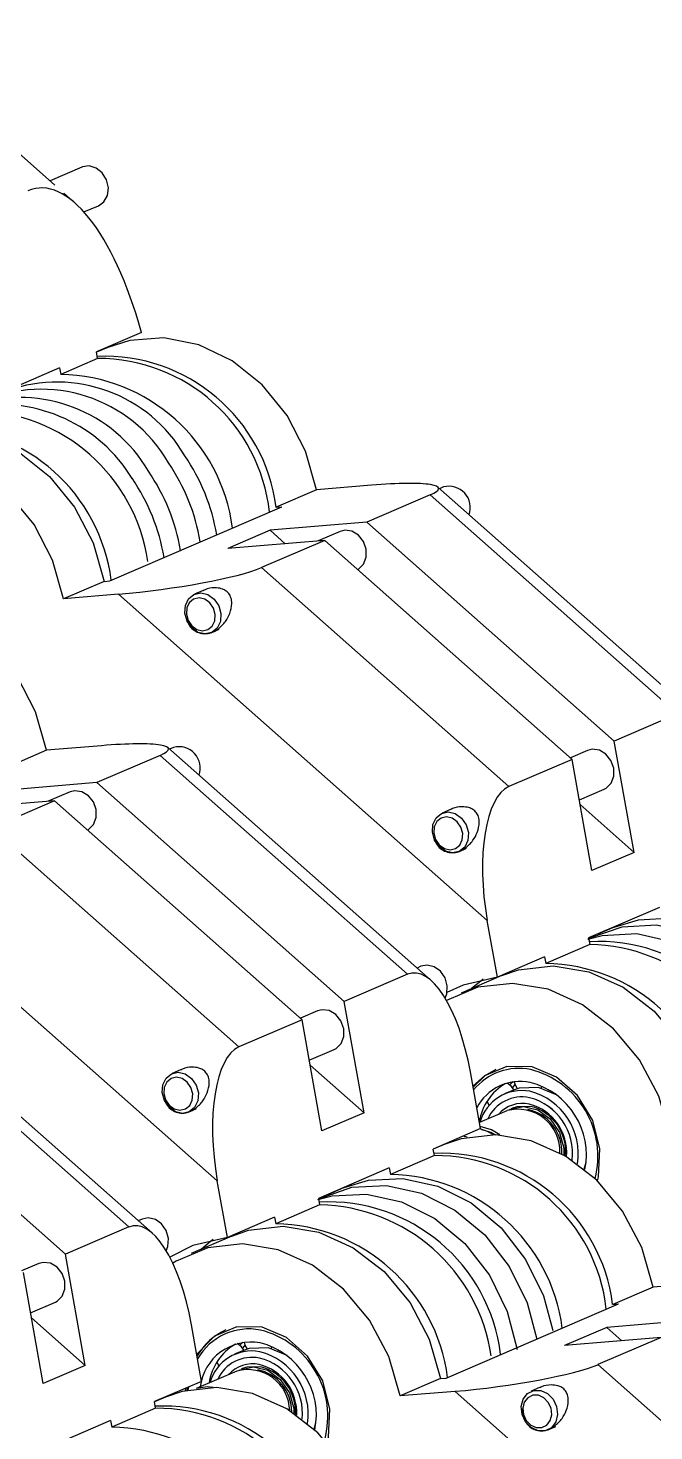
# Model space of a CAD drawing. Header units: inches. Extents: x 0.01 to 9.3, y 0 to 8.23.
# Drawn here: x 2.573 to 3.411, y 4.604 to 6.481 of the extents above; entities that cross this region are included whole.
import ezdxf

# ---------------------------------------------------------------- set-up
doc = ezdxf.new("R2010")
doc.units = ezdxf.units.IN
doc.header["$MEASUREMENT"] = 0

msp = doc.modelspace()

# ---------------------------------------------------------------- linework, layer by layer
at = {"color": 7, "linetype": 'Continuous', "lineweight": 25}
for p, q in [((2.6089, 6.2709), (2.3714, 6.4809)), ((2.6454, 6.2949), (2.6026, 6.2765)), ((2.6362, 6.2468), (2.621, 6.2602)), ((2.6481, 6.2349), (2.6676, 6.2432)), ((2.7251, 6.0735), (2.6648, 6.0476)), ((2.6799, 6.0537), (2.6648, 6.0472)), ((2.6663, 6.0388), (2.6648, 6.0476)), ((2.6154, 6.0263), (2.5024, 5.9777)), ((2.6154, 6.0263), (2.6169, 6.0176)), ((2.6663, 6.0388), (2.6169, 6.0176)), ((2.9595, 5.8631), (2.9053, 5.8398)), ((3.0331, 5.8693), (2.9595, 5.8631)), ((3.1114, 5.8563), (3.0267, 5.8199)), ((3.4427, 5.5634), (3.1114, 5.8563)), ((3.4742, 5.5551), (3.1217, 5.8668)), ((3.1293, 5.867), (3.1241, 5.8647)), ((2.6825, 5.7413), (2.9129, 5.8404)), ((2.9053, 5.8398), (2.9129, 5.8404)), ((3.0267, 5.8199), (2.8973, 5.809)), ((3.358, 5.5269), (3.0267, 5.8199)), ((2.8973, 5.809), (2.8408, 5.7847)), ((2.8973, 5.809), (2.9175, 5.7911)), ((2.991, 5.8075), (2.9616, 5.7948)), ((2.9703, 5.7956), (2.8408, 5.7847)), ((2.9703, 5.7956), (2.8856, 5.7591)), ((3.3015, 5.5026), (2.9703, 5.7956)), ((2.8856, 5.7591), (3.2168, 5.4662)), ((2.6749, 5.7406), (2.6207, 5.7173)), ((2.6749, 5.7406), (2.6825, 5.7413)), ((2.8075, 5.7285), (2.7962, 5.7236)), ((2.6943, 5.7235), (2.6207, 5.7173)), ((3.188, 5.287), (2.6943, 5.7235)), ((2.8184, 5.672), (2.8291, 5.6766)), ((3.4427, 5.5634), (3.358, 5.5269)), ((2.6716, 5.5209), (2.598, 5.5147)), ((3.1127, 5.2067), (2.7603, 5.5185)), ((2.7678, 5.5186), (2.7626, 5.5164)), ((3.3845, 5.3782), (3.358, 5.5269)), ((2.598, 5.5147), (2.5438, 5.4914)), ((2.75, 5.5079), (2.6653, 5.4715)), ((3.0812, 5.215), (2.75, 5.5079)), ((3.3015, 5.5026), (3.2168, 5.4662)), ((3.3222, 5.5145), (3.2993, 5.5046)), ((3.328, 5.3539), (3.3015, 5.5026)), ((2.6653, 5.4715), (2.5358, 5.4606)), ((2.9965, 5.1785), (2.6653, 5.4715)), ((3.3112, 5.4485), (3.3445, 5.4628)), ((2.6088, 5.4472), (2.4794, 5.4363)), ((2.6088, 5.4472), (2.5241, 5.4108)), ((2.6295, 5.4591), (2.6002, 5.4465)), ((2.9401, 5.1543), (2.6088, 5.4472)), ((3.1388, 5.4356), (3.1274, 5.4307)), ((3.3123, 5.442), (3.3845, 5.3782)), ((2.5241, 5.4108), (2.8554, 5.1178)), ((2.8265, 4.9386), (2.3328, 5.3751)), ((3.1497, 5.379), (3.1603, 5.3836)), ((3.3845, 5.3782), (3.328, 5.3539)), ((3.4183, 5.3045), (3.3234, 5.2636)), ((3.2014, 5.2112), (3.188, 5.287)), ((3.3577, 5.278), (3.3358, 5.2686)), ((3.3234, 5.2636), (3.325, 5.2549)), ((3.2647, 5.2384), (3.2014, 5.2112)), ((3.2647, 5.2384), (3.2662, 5.2296)), ((3.325, 5.2549), (3.2662, 5.2296)), ((3.0991, 5.2257), (3.0939, 5.2234)), ((3.0812, 5.215), (2.9965, 5.1785)), ((3.2073, 5.2133), (3.1531, 5.19)), ((2.7396, 4.8687), (2.3871, 5.1804)), ((2.7081, 4.877), (2.3768, 5.1699)), ((2.9608, 5.1661), (2.9378, 5.1563)), ((3.023, 5.0298), (2.9965, 5.1785)), ((2.9401, 5.1543), (2.8554, 5.1178)), ((2.9665, 5.0055), (2.9401, 5.1543)), ((2.6234, 4.8405), (2.2921, 5.1335)), ((2.9497, 5.1002), (2.983, 5.1145)), ((2.7773, 5.0872), (2.766, 5.0823)), ((2.9509, 5.0936), (3.023, 5.0298)), ((3.1788, 5.0086), (3.1653, 5.0844)), ((3.225, 5.0674), (3.2218, 5.0634)), ((3.2229, 5.0602), (3.2111, 5.0551)), ((3.2815, 5.0534), (3.2567, 5.0636)), ((3.26, 5.0629), (3.2614, 5.0654)), ((3.2693, 5.0615), (3.2698, 5.0596)), ((2.7882, 5.0307), (2.7989, 5.0353)), ((3.2143, 5.0326), (3.1773, 5.0167)), ((3.2219, 5.0359), (3.2198, 5.035)), ((3.023, 5.0298), (2.9665, 5.0055)), ((3.1805, 5.0236), (3.1781, 5.0221)), ((3.1788, 5.0086), (3.1155, 4.9813)), ((3.1608, 4.997), (3.1554, 4.9985)), ((3.1171, 4.9726), (3.1155, 4.9813)), ((3.1304, 4.9874), (3.1156, 4.981)), ((3.0568, 4.9561), (2.9619, 4.9153)), ((3.0568, 4.9561), (3.0584, 4.9473)), ((3.1171, 4.9726), (3.0584, 4.9473)), ((3.3177, 4.9544), (3.3201, 4.9638)), ((2.84, 4.8628), (2.8265, 4.9386)), ((2.9962, 4.9296), (2.9743, 4.9202)), ((2.9635, 4.9065), (2.9048, 4.8812)), ((2.9619, 4.9153), (2.9635, 4.9065)), ((2.7259, 4.8876), (2.7207, 4.8854)), ((2.9032, 4.89), (2.84, 4.8628)), ((2.9032, 4.89), (2.9048, 4.8812)), ((2.7081, 4.877), (2.6234, 4.8405)), ((2.8458, 4.8649), (2.7916, 4.8416)), ((2.5876, 4.8281), (2.5646, 4.8182)), ((2.6498, 4.6918), (2.6234, 4.8405)), ((2.5934, 4.6675), (2.5669, 4.8162)), ((3.41, 4.7967), (3.3558, 4.7734)), ((3.4836, 4.8029), (3.41, 4.7967)), ((2.5765, 4.7621), (2.6098, 4.7765)), ((3.133, 4.6749), (3.3634, 4.774)), ((3.3558, 4.7734), (3.3634, 4.774)), ((2.5777, 4.7556), (2.6498, 4.6918)), ((3.4772, 4.7535), (3.3478, 4.7426)), ((2.8056, 4.6705), (2.7921, 4.7463)), ((3.3478, 4.7426), (3.2913, 4.7183)), ((3.3478, 4.7426), (3.368, 4.7248)), ((2.8614, 4.7118), (2.8496, 4.7068)), ((2.8636, 4.719), (2.8603, 4.715)), ((2.9201, 4.705), (2.8952, 4.7152)), ((2.8985, 4.7146), (2.9, 4.7171)), ((2.9078, 4.7132), (2.9083, 4.7112)), ((3.4208, 4.7292), (3.2913, 4.7183)), ((3.4208, 4.7292), (3.3361, 4.6928)), ((3.3361, 4.6928), (3.9921, 4.1126)), ((2.6498, 4.6918), (2.5934, 4.6675)), ((2.8529, 4.6843), (2.7983, 4.6608)), ((2.819, 4.6753), (2.8166, 4.6737)), ((2.8604, 4.6875), (2.8583, 4.6866)), ((3.1254, 4.6743), (3.0712, 4.651)), ((3.1254, 4.6743), (3.133, 4.6749)), ((2.8056, 4.6705), (2.7424, 4.6433)), ((2.7838, 4.6612), (2.7836, 4.658)), ((2.786, 4.6621), (2.7856, 4.6585)), ((2.7878, 4.6629), (2.7873, 4.6589)), ((3.1448, 4.6571), (3.0712, 4.651)), ((3.9632, 3.9334), (3.1448, 4.6571)), ((3.258, 4.6622), (3.2466, 4.6573)), ((2.7572, 4.6493), (2.7424, 4.643)), ((2.7439, 4.6346), (2.7424, 4.6433)), ((2.6836, 4.6181), (2.5888, 4.5772)), ((2.6836, 4.6181), (2.6852, 4.6093)), ((2.7439, 4.6346), (2.6852, 4.6093)), ((2.9563, 4.6063), (2.9586, 4.6155)), ((3.2689, 4.6056), (3.2795, 4.6102))]:
    msp.add_line(p, q, dxfattribs=at)
at = {"color": 7, "linetype": 'Continuous', "lineweight": 25, "flags": 128}
for points in [[(2.6676, 6.2432), (2.6747, 6.2483), (2.6795, 6.2568), (2.6808, 6.2672), (2.6784, 6.2778), (2.6726, 6.2871), (2.6644, 6.2936), (2.655, 6.2965), (2.6459, 6.2951), (2.6454, 6.2949)], [(2.9595, 5.8631), (2.9448, 5.9147), (2.9199, 5.9624), (2.8865, 6.0036), (2.8463, 6.0357), (2.8016, 6.0571), (2.7551, 6.0664), (2.7093, 6.0631), (2.6799, 6.0537)], [(2.3953, 5.9313), (2.4247, 5.9407), (2.4705, 5.9439), (2.517, 5.9346), (2.5617, 5.9133), (2.6019, 5.8811), (2.6354, 5.84), (2.6602, 5.7923), (2.6749, 5.7406)], [(2.6207, 5.7173), (2.606, 5.7689), (2.5812, 5.8167), (2.5477, 5.8578), (2.5075, 5.89), (2.4628, 5.9113), (2.4163, 5.9206), (2.3705, 5.9173), (2.3282, 5.9017), (2.2945, 5.8772)], [(3.0145, 5.7564), (3.0157, 5.7571), (3.0224, 5.7637), (3.026, 5.773), (3.0259, 5.7836), (3.0222, 5.794), (3.0155, 5.8024), (3.0067, 5.8077), (2.9972, 5.809), (2.991, 5.8075)], [(2.7861, 5.6875), (2.7831, 5.698), (2.7838, 5.7085), (2.7881, 5.7174), (2.7953, 5.7233), (2.8043, 5.7253), (2.8138, 5.7231), (2.8223, 5.7171), (2.8285, 5.7081), (2.8314, 5.6976), (2.8307, 5.6871), (2.8264, 5.6782), (2.8192, 5.6724), (2.8102, 5.6703), (2.8007, 5.6725), (2.7923, 5.6785), (2.7861, 5.6875)], [(2.598, 5.5147), (2.5833, 5.5663), (2.5585, 5.6141), (2.525, 5.6552), (2.4848, 5.6873), (2.4401, 5.7087), (2.3936, 5.718), (2.3479, 5.7147), (2.3184, 5.7054)], [(2.7875, 5.6883), (2.7924, 5.6812), (2.7992, 5.6764), (2.8068, 5.6746), (2.814, 5.6762), (2.8198, 5.6809), (2.8232, 5.688), (2.8238, 5.6964), (2.8214, 5.7048), (2.8164, 5.712), (2.8097, 5.7168), (2.8021, 5.7186), (2.7949, 5.717), (2.7891, 5.7122), (2.7857, 5.7052), (2.7851, 5.6968), (2.7875, 5.6883)], [(3.3445, 5.4628), (3.347, 5.4641), (3.3536, 5.4707), (3.3572, 5.48), (3.3572, 5.4907), (3.3535, 5.501), (3.3467, 5.5095), (3.338, 5.5147), (3.3285, 5.5161), (3.3222, 5.5145)], [(2.6531, 5.4081), (2.6542, 5.4087), (2.6609, 5.4153), (2.6645, 5.4246), (2.6644, 5.4353), (2.6608, 5.4456), (2.654, 5.454), (2.6452, 5.4593), (2.6357, 5.4606), (2.6295, 5.4591)], [(3.1174, 5.3946), (3.1144, 5.4051), (3.1151, 5.4156), (3.1194, 5.4244), (3.1266, 5.4303), (3.1356, 5.4323), (3.1451, 5.4302), (3.1535, 5.4241), (3.1597, 5.4152), (3.1627, 5.4047), (3.162, 5.3942), (3.1577, 5.3853), (3.1505, 5.3794), (3.1415, 5.3774), (3.132, 5.3796), (3.1235, 5.3856), (3.1174, 5.3946)], [(3.1188, 5.3954), (3.1237, 5.3882), (3.1305, 5.3834), (3.1381, 5.3817), (3.1453, 5.3833), (3.151, 5.388), (3.1545, 5.3951), (3.155, 5.4035), (3.1527, 5.4119), (3.1477, 5.4191), (3.1409, 5.4239), (3.1334, 5.4256), (3.1262, 5.424), (3.1204, 5.4193), (3.117, 5.4122), (3.1164, 5.4038), (3.1188, 5.3954)], [(3.3227, 5.2622), (3.3254, 5.2637), (3.3683, 5.2786), (3.4145, 5.281), (3.4613, 5.2706), (3.506, 5.2481), (3.546, 5.2148), (3.5789, 5.1726), (3.6028, 5.1239), (3.6158, 5.0755)], [(3.3577, 5.278), (3.3902, 5.288), (3.4364, 5.2904), (3.4832, 5.28), (3.5279, 5.2575), (3.5679, 5.2242), (3.6008, 5.182), (3.6247, 5.1333), (3.6377, 5.0849)], [(3.3227, 5.2622), (3.3417, 5.2671), (3.3879, 5.2695), (3.4347, 5.2591), (3.4794, 5.2366), (3.5193, 5.2033), (3.5522, 5.1611), (3.5762, 5.1125), (3.5896, 5.0614)], [(3.1314, 5.1833), (3.1336, 5.1891), (3.1344, 5.1996), (3.1314, 5.2101), (3.1252, 5.2191), (3.1167, 5.2251), (3.1073, 5.2273), (3.0991, 5.2257)], [(3.2073, 5.2133), (3.2297, 5.221), (3.2761, 5.2262), (3.3237, 5.2183), (3.3697, 5.1977), (3.4113, 5.1656), (3.446, 5.124), (3.4717, 5.0754), (3.4869, 5.0226)], [(3.4327, 4.9993), (3.4175, 5.0521), (3.3918, 5.1007), (3.3571, 5.1423), (3.3155, 5.1744), (3.2695, 5.195), (3.2219, 5.2029), (3.1754, 5.1977), (3.1334, 5.1799)], [(3.2014, 5.2112), (3.1555, 5.2007), (3.134, 5.1906)], [(3.1826, 5.2085), (3.1791, 5.206), (3.1669, 5.1959)], [(2.983, 5.1145), (2.9855, 5.1158), (2.9922, 5.1224), (2.9958, 5.1317), (2.9957, 5.1423), (2.992, 5.1526), (2.9853, 5.1611), (2.9765, 5.1664), (2.967, 5.1677), (2.9608, 5.1661)], [(3.3353, 4.9388), (3.3366, 4.9443), (3.3387, 4.9817), (3.329, 5.0194), (3.3089, 5.0527), (3.2807, 5.0776), (3.2478, 5.0912), (3.2143, 5.0917), (3.184, 5.0792), (3.1686, 5.0655)], [(3.1996, 5.0875), (3.1848, 5.0792), (3.1689, 5.0642)], [(2.7559, 5.0462), (2.7529, 5.0567), (2.7536, 5.0672), (2.7579, 5.0761), (2.7651, 5.0819), (2.7741, 5.084), (2.7836, 5.0818), (2.7921, 5.0758), (2.7983, 5.0668), (2.8012, 5.0563), (2.8005, 5.0458), (2.7962, 5.0369), (2.789, 5.031), (2.78, 5.029), (2.7706, 5.0312), (2.7621, 5.0372), (2.7559, 5.0462)], [(2.7573, 5.047), (2.7623, 5.0399), (2.769, 5.035), (2.7766, 5.0333), (2.7838, 5.0349), (2.7896, 5.0396), (2.793, 5.0467), (2.7936, 5.0551), (2.7912, 5.0635), (2.7863, 5.0707), (2.7795, 5.0755), (2.7719, 5.0773), (2.7647, 5.0756), (2.7589, 5.0709), (2.7555, 5.0638), (2.7549, 5.0554), (2.7573, 5.047)], [(3.2236, 5.0605), (3.2205, 5.0649), (3.2144, 5.0694)], [(3.2224, 5.071), (3.2196, 5.0687), (3.218, 5.0672)], [(3.2241, 5.0713), (3.2251, 5.0671), (3.2279, 5.0621)], [(3.2567, 5.0636), (3.2306, 5.0629), (3.2229, 5.0602)], [(3.1875, 5.0447), (3.1875, 5.0447), (3.1903, 5.0396)], [(3.2171, 5.0337), (3.2184, 5.0344), (3.2365, 5.0382), (3.2555, 5.0337), (3.2723, 5.0215), (3.2846, 5.0035), (3.2903, 4.9824), (3.2906, 4.9731)], [(3.2462, 5.0383), (3.2274, 5.0378), (3.2219, 5.0359)], [(3.2048, 5.0001), (3.1936, 5.0071), (3.1783, 5.0114)], [(3.41, 4.7967), (3.3948, 4.8495), (3.3691, 4.8981), (3.3344, 4.9397), (3.2928, 4.9718), (3.2468, 4.9924), (3.1992, 5.0003), (3.1528, 4.9951), (3.1304, 4.9874)], [(3.1961, 5.0001), (3.1881, 5.0047), (3.178, 5.0082)], [(3.1803, 5.0076), (3.1927, 5.0038), (3.199, 5.0003)], [(2.9962, 4.9296), (3.0288, 4.9397), (3.075, 4.942), (3.1218, 4.9316), (3.1665, 4.9091), (3.2064, 4.8758), (3.2393, 4.8336), (3.2633, 4.785), (3.2759, 4.7385)], [(2.9613, 4.9139), (2.9639, 4.9153), (3.0068, 4.9302), (3.0531, 4.9326), (3.0999, 4.9222), (3.1445, 4.8997), (3.1845, 4.8664), (3.2174, 4.8242), (3.2413, 4.7755), (3.2543, 4.7271)], [(2.9613, 4.9139), (2.9802, 4.9188), (3.0264, 4.9211), (3.0732, 4.9107), (3.1179, 4.8882), (3.1578, 4.8549), (3.1907, 4.8127), (3.2147, 4.7641), (3.2281, 4.713)], [(2.7582, 4.8453), (2.7605, 4.8511), (2.7612, 4.8616), (2.7582, 4.8721), (2.752, 4.8811), (2.7436, 4.8871), (2.7341, 4.8893), (2.7259, 4.8876)], [(2.84, 4.8628), (2.794, 4.8523), (2.7632, 4.8365)], [(2.8458, 4.8649), (2.8682, 4.8726), (2.9146, 4.8779), (2.9623, 4.8699), (3.0082, 4.8493), (3.0498, 4.8173), (3.0845, 4.7757), (3.1102, 4.727), (3.1254, 4.6743)], [(3.0712, 4.651), (3.056, 4.7037), (3.0303, 4.7523), (2.9956, 4.7939), (2.954, 4.826), (2.908, 4.8466), (2.8604, 4.8545), (2.814, 4.8493), (2.7715, 4.8312), (2.7672, 4.8285)], [(2.8211, 4.8601), (2.8176, 4.8576), (2.8054, 4.8475)], [(2.6098, 4.7765), (2.6123, 4.7777), (2.619, 4.7843), (2.6226, 4.7937), (2.6225, 4.8043), (2.6189, 4.8146), (2.6121, 4.8231), (2.6033, 4.8284), (2.5938, 4.8297), (2.5876, 4.8281)], [(2.9734, 4.589), (2.9752, 4.5959), (2.9772, 4.6334), (2.9676, 4.671), (2.9474, 4.7043), (2.9192, 4.7293), (2.8864, 4.7428), (2.8528, 4.7434), (2.8226, 4.7308), (2.7993, 4.7067)], [(2.8621, 4.7121), (2.8591, 4.7165), (2.853, 4.721)], [(2.8609, 4.7227), (2.8582, 4.7204), (2.8565, 4.7189)], [(2.8952, 4.7152), (2.8691, 4.7145), (2.8614, 4.7118)], [(2.8626, 4.7229), (2.8636, 4.7187), (2.8664, 4.7137)], [(2.826, 4.6963), (2.826, 4.6963), (2.8288, 4.6912)], [(2.8556, 4.6853), (2.857, 4.686), (2.8751, 4.6898), (2.894, 4.6853), (2.9109, 4.6731), (2.9231, 4.6551), (2.9289, 4.634), (2.9292, 4.6277)], [(2.8847, 4.6899), (2.866, 4.6894), (2.8604, 4.6875)], [(3.0368, 4.4587), (3.0216, 4.5114), (2.9959, 4.5601), (2.9612, 4.6017), (2.9196, 4.6337), (2.8737, 4.6544), (2.826, 4.6623), (2.7796, 4.657), (2.7572, 4.6493)], [(2.821, 4.6624), (2.8132, 4.6632), (2.7985, 4.6608)], [(3.2335, 4.6369), (3.236, 4.6468), (3.2418, 4.6544), (3.2501, 4.6584), (3.2595, 4.6584), (3.2687, 4.6542), (3.2761, 4.6466), (3.2808, 4.6367), (3.282, 4.626), (3.2795, 4.6161), (3.2737, 4.6085), (3.2654, 4.6045), (3.256, 4.6045), (3.2468, 4.6087), (3.2393, 4.6163), (3.2347, 4.6262), (3.2335, 4.6369)], [(3.2355, 4.6346), (3.2365, 4.6261), (3.2402, 4.6181), (3.2462, 4.612), (3.2535, 4.6087), (3.261, 4.6087), (3.2677, 4.6119), (3.2723, 4.6179), (3.2743, 4.6258), (3.2734, 4.6344), (3.2696, 4.6423), (3.2637, 4.6484), (3.2563, 4.6518), (3.2488, 4.6518), (3.2422, 4.6486), (3.2375, 4.6425), (3.2355, 4.6346)]]:
    msp.add_lwpolyline(points, dxfattribs=at)
at = {"color": 7, "linetype": 'Continuous', "lineweight": 25}
for centre, radius, start, end in [((2.6755, 5.8102), 0.2317, 7.3234, 92.3921), ((2.667, 5.8081), 0.2308, 6.2769, 90.1723), ((2.6118, 5.8093), 0.198, 30.1731, 109.4926), ((2.6129, 5.7816), 0.236, 7.4186, 89.0306), ((2.5914, 5.8017), 0.1959, 29.9327, 114.2912), ((2.5627, 5.7877), 0.1989, 30.2711, 107.6084), ((2.536, 5.7702), 0.2071, 31.5364, 99.1787), ((2.5001, 5.7333), 0.2358, 8.28, 89.0568), ((2.4506, 5.7117), 0.236, 7.4186, 89.0306), ((2.541, 5.7491), 0.2665, 9.5928, 34.3484), ((2.563, 5.7585), 0.2665, 9.5917, 34.3495), ((2.4925, 5.7282), 0.2665, 9.5918, 34.3493), ((2.5144, 5.7376), 0.2665, 9.5916, 34.3496), ((3.1366, 5.8392), 0.0287, 340.7561, 104.6624), ((2.7751, 5.4908), 0.0287, 340.7563, 104.6621), ((3.3371, 5.0271), 0.2318, 6.8183, 93.1525), ((3.3207, 5.0188), 0.2362, 8.2817, 88.9769), ((3.2619, 4.9932), 0.2364, 7.4959, 88.9533), ((3.2301, 5.0112), 0.0779, 78.2062, 140.9644), ((3.2167, 4.9719), 0.1193, 345.4296, 75.7723), ((3.2322, 5.006), 0.0658, 78.4302, 152.4958), ((3.2491, 5.0058), 0.073, 120.396, 170.6142), ((3.2206, 4.9736), 0.1, 348.5438, 75.6465), ((3.2342, 5.0011), 0.0584, 79.4342, 164.2071), ((3.2345, 5.0005), 0.0505, 78.4976, 155.3413), ((3.2255, 4.9758), 0.0765, 352.8237, 75.5938), ((3.2255, 4.9758), 0.0765, 352.7958, 75.5938), ((3.2235, 4.9749), 0.0863, 350.9161, 75.6141), ((3.2354, 4.9989), 0.0435, 78.1973, 138.5821), ((3.2288, 4.9781), 0.0564, 358.0185, 104.8526), ((3.2302, 4.9781), 0.0574, 356.7321, 77.9164), ((3.2276, 4.9768), 0.0667, 354.9932, 75.5755), ((3.2307, 4.9782), 0.0621, 353.5767, 75.5867), ((3.1263, 4.7443), 0.2313, 7.235, 92.4019), ((3.1175, 4.7415), 0.2311, 6.3517, 90.0975), ((3.054, 4.7109), 0.2364, 7.4959, 88.9533), ((2.9756, 4.6787), 0.2318, 6.8184, 93.1525), ((2.9593, 4.6704), 0.2362, 8.2815, 88.9771), ((2.9005, 4.6449), 0.2364, 7.4961, 88.9531), ((2.8722, 4.6623), 0.0841, 113.8944, 149.8464), ((2.869, 4.6616), 0.079, 78.6425, 150.4839), ((2.8553, 4.6235), 0.1192, 344.8553, 75.7886), ((2.8718, 4.6544), 0.0687, 79.8713, 172.7498), ((2.8878, 4.6573), 0.0731, 120.4227, 171.4376), ((2.8727, 4.6527), 0.0584, 79.4335, 164.2076), ((2.8591, 4.6252), 0.1, 348.663, 75.6449), ((2.873, 4.6521), 0.0505, 78.4979, 155.3409), ((2.8739, 4.6505), 0.0435, 78.1953, 138.5842), ((2.8661, 4.6284), 0.0668, 357.228, 75.5262), ((2.8641, 4.6275), 0.0765, 354.2165, 75.5813), ((2.862, 4.6265), 0.0863, 351.6912, 75.606), ((2.8673, 4.63), 0.0562, 1.4184, 104.9239), ((2.8688, 4.6299), 0.0573, 359.8713, 77.9264), ((2.8692, 4.6298), 0.0621, 356.7296, 75.5637), ((2.7531, 4.4062), 0.2313, 7.235, 92.4019), ((2.7443, 4.4035), 0.2311, 6.3517, 90.0975), ((2.6809, 4.3729), 0.2364, 7.4961, 88.9531)]:
    msp.add_arc(centre, radius, start, end, dxfattribs=at)
for centre, major_axis, ratio, start_param, end_param in [((2.6283, 5.9534), (-0.0432, 0.3132), 0.37681, 5.053671, 6.386846), ((2.9766, 5.845), (0.1461, 0.0201), 0.121083, 5.869885, 7.440682), ((2.7508, 5.7478), (0.1461, 0.0201), 0.121083, 4.299089, 5.869885), ((2.6151, 5.4966), (0.1461, 0.0201), 0.121083, 5.869885, 7.440682), ((3.2444, 5.3113), (-0.0216, 0.1566), 0.37681, 0.103661, 1.674457), ((3.1088, 5.0601), (-0.0216, 0.1566), 0.37681, 4.81605, 6.386846), ((2.883, 4.9629), (-0.0216, 0.1566), 0.37681, 0.103661, 1.674457), ((2.7356, 4.722), (-0.0216, 0.1566), 0.37681, 4.81605, 6.386846), ((3.2012, 4.6814), (0.1461, 0.0201), 0.121083, 4.299089, 5.869885)]:
    msp.add_ellipse(centre, major_axis=major_axis, ratio=ratio, start_param=start_param, end_param=end_param, dxfattribs=at)
for points, knots in [([(2.8275, 5.6769), (2.8311, 5.6802), (2.8377, 5.6862), (2.8439, 5.6984), (2.8464, 5.7093), (2.8454, 5.7183), (2.8424, 5.7245), (2.8377, 5.7287), (2.831, 5.7316), (2.8216, 5.7324), (2.8131, 5.7313), (2.8085, 5.7287), (2.8077, 5.7282)], [0, 0, 0, 0, 0.153061, 0.283731, 0.438902, 0.529659, 0.600792, 0.672398, 0.734926, 0.830153, 0.970649, 1, 1, 1, 1]), ([(2.7858, 5.6898), (2.7865, 5.6875), (2.7881, 5.6823), (2.7938, 5.676), (2.8014, 5.6716), (2.81, 5.6702), (2.8191, 5.6717), (2.8246, 5.6751), (2.8275, 5.6769)], [0, 0, 0, 0, 0.1340546, 0.3037488, 0.472056, 0.6404018, 0.8103002, 1, 1, 1, 1]), ([(3.1588, 5.384), (3.1624, 5.3872), (3.169, 5.3933), (3.1752, 5.4054), (3.1777, 5.4163), (3.1766, 5.4254), (3.1736, 5.4315), (3.1689, 5.4358), (3.1623, 5.4386), (3.1529, 5.4395), (3.1444, 5.4384), (3.1398, 5.4358), (3.139, 5.4353)], [0, 0, 0, 0, 0.153061, 0.28373, 0.438903, 0.529658, 0.600793, 0.672396, 0.734925, 0.830153, 0.970649, 1, 1, 1, 1]), ([(3.117, 5.3968), (3.1178, 5.3945), (3.1194, 5.3893), (3.1251, 5.383), (3.1326, 5.3786), (3.1412, 5.3772), (3.1504, 5.3788), (3.1559, 5.3822), (3.1588, 5.384)], [0, 0, 0, 0, 0.134058, 0.303755, 0.472057, 0.640403, 0.810301, 1, 1, 1, 1]), ([(2.7973, 5.0356), (2.8009, 5.0389), (2.8075, 5.0449), (2.8137, 5.0571), (2.8162, 5.0679), (2.8152, 5.077), (2.8122, 5.0832), (2.8075, 5.0874), (2.8008, 5.0903), (2.7914, 5.0911), (2.7829, 5.09), (2.7783, 5.0874), (2.7775, 5.0869)], [0, 0, 0, 0, 0.153059, 0.283729, 0.4389, 0.529656, 0.600789, 0.672396, 0.734922, 0.830151, 0.970649, 1, 1, 1, 1]), ([(2.7556, 5.0484), (2.7563, 5.0461), (2.7579, 5.041), (2.7636, 5.0347), (2.7712, 5.0303), (2.7798, 5.0288), (2.7889, 5.0304), (2.7944, 5.0338), (2.7973, 5.0356)], [0, 0, 0, 0, 0.134056, 0.303754, 0.472059, 0.640404, 0.810298, 1, 1, 1, 1]), ([(3.278, 4.6105), (3.2816, 4.6138), (3.2882, 4.6199), (3.2944, 4.632), (3.2969, 4.6429), (3.2958, 4.652), (3.2928, 4.6581), (3.2881, 4.6624), (3.2815, 4.6652), (3.2721, 4.666), (3.2636, 4.665), (3.259, 4.6623), (3.2582, 4.6619)], [0, 0, 0, 0, 0.15306, 0.283728, 0.438899, 0.529655, 0.600789, 0.672396, 0.734921, 0.830151, 0.970649, 1, 1, 1, 1]), ([(3.2354, 4.6361), (3.2351, 4.6325), (3.2346, 4.6258), (3.2383, 4.6165), (3.2442, 4.6096), (3.2518, 4.6052), (3.2604, 4.6038), (3.2696, 4.6053), (3.2751, 4.6087), (3.278, 4.6105)], [0, 0, 0, 0, 0.1595159, 0.3017632, 0.4385968, 0.5743004, 0.7100468, 0.847038, 1, 1, 1, 1])]:
    msp.add_open_spline(points, degree=3, knots=knots, dxfattribs=at)

doc.saveas('drawing.dxf')
